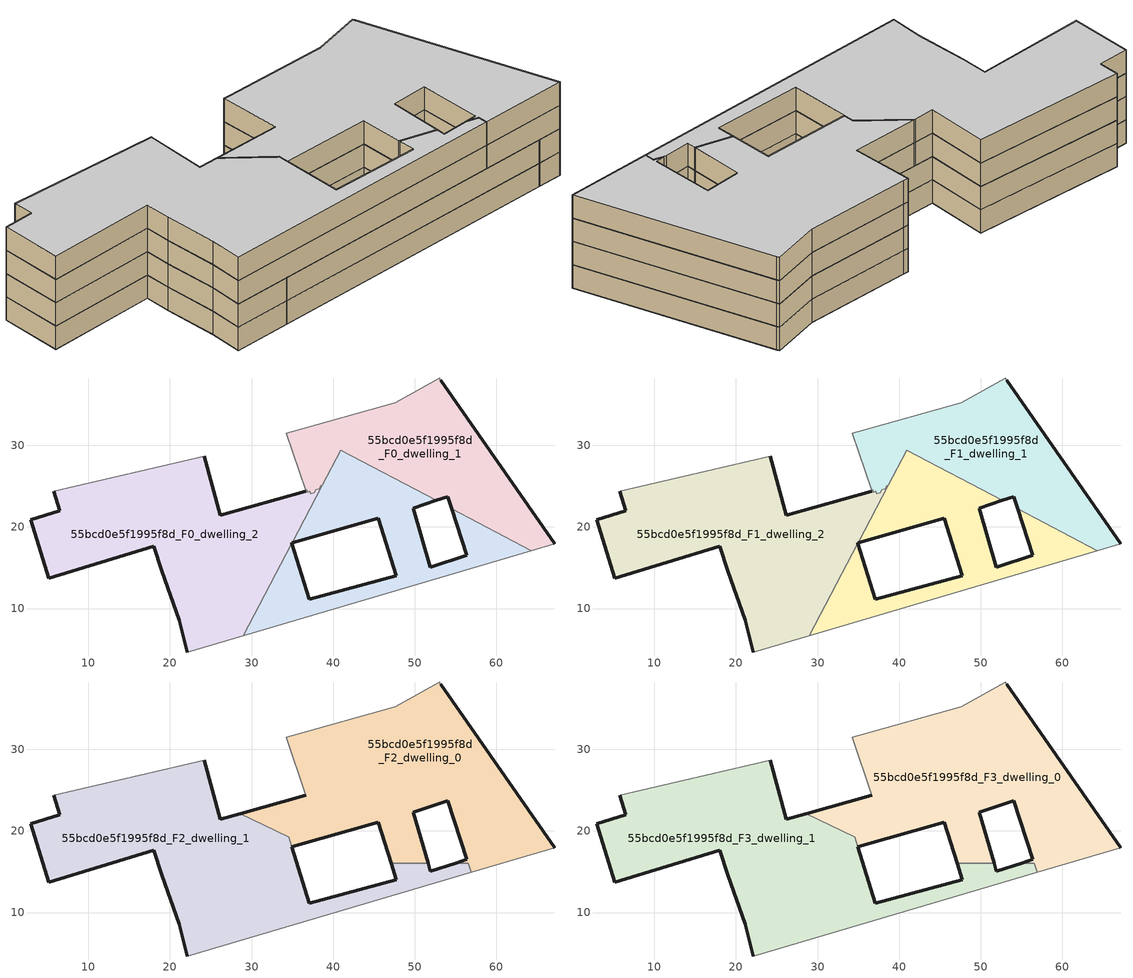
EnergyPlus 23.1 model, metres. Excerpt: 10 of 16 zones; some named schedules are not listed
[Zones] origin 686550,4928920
55bcd0e5f1995f8d_F0_dwelling_0
 floor ground (EU_floor_Construction): 64.3,17.1 54.51,22.25 56.38,16.51 51.91,15.06 49.81,22.3 52.62,23.25 40.94,29.41 34.96,18.09 45.49,21.05 47.73,14.04 37.06,11.13 34.92,18.01 28.95,6.69 z0
 wall outside (EU_wall_Construction): 52.62,23.25 49.81,22.3 51.91,15.06 56.38,16.51 54.51,22.25 / 34.92,18.01 37.06,11.13 47.73,14.04 45.49,21.05 34.96,18.09 z0:3
 wall adiabatic (EU_wall_Construction): 64.3,17.1 28.95,6.69 z0:3
 wall to 55bcd0e5f1995f8d_F0_dwelling_1 (EU_wall_Construction): 54.51,22.25 64.3,17.1 / 38.67,25.11 40.94,29.41 52.62,23.25 z0:3
 wall to 55bcd0e5f1995f8d_F0_dwelling_2 (EU_wall_Construction): 28.95,6.69 34.92,18.01 / 34.96,18.09 38.67,25.11 z0:3
55bcd0e5f1995f8d_F0_dwelling_1
 floor ground (EU_floor_Construction): 67.15,17.94 53.16,38.01 52.98,38.26 47.61,35.21 34.92,31.68 34.22,31.49 36.62,24.53 36.76,24.57 36.86,24.29 37.15,24.37 37.24,24.09 37.69,24.21 37.88,24.58 38.28,24.69 38.47,25.05 38.67,25.11 40.94,29.41 52.62,23.25 54.03,23.73 54.51,22.25 64.3,17.1 z0
 wall outside (EU_wall_Construction): 54.51,22.25 54.03,23.73 52.62,23.25 / 53.16,38.01 67.15,17.94 z0:3
 wall adiabatic (EU_wall_Construction): 38.47,25.05 38.28,24.69 37.88,24.58 / 36.62,24.53 34.22,31.49 34.92,31.68 47.61,35.21 52.98,38.26 53.16,38.01 / 67.15,17.94 64.3,17.1 z0:3
 wall to 55bcd0e5f1995f8d_F0_dwelling_2 (EU_wall_Construction): 38.67,25.11 38.47,25.05 / 37.88,24.58 37.69,24.21 37.24,24.09 37.15,24.37 36.86,24.29 36.76,24.57 36.62,24.53 z0:3
55bcd0e5f1995f8d_F0_dwelling_2
 floor ground (EU_floor_Construction): 28.95,6.69 34.92,18.01 34.91,18.07 34.96,18.09 38.67,25.11 38.47,25.05 38.28,24.69 37.88,24.58 37.69,24.21 37.24,24.09 37.15,24.37 36.86,24.29 36.76,24.57 36.62,24.53 36.67,24.39 26.18,21.42 24.19,28.7 5.77,24.36 6.49,22.01 2.94,20.91 5.15,13.7 18.04,17.66 18.96,14.62 21.14,8.58 22.15,4.68 z0
 wall outside (EU_wall_Construction): 34.96,18.09 34.91,18.07 34.92,18.01 / 22.15,4.68 21.14,8.58 18.96,14.62 18.04,17.66 5.15,13.7 2.94,20.91 6.49,22.01 5.77,24.36 / 24.19,28.7 26.18,21.42 36.67,24.39 z0:3
 wall adiabatic (EU_wall_Construction): 37.88,24.58 38.28,24.69 38.47,25.05 / 28.95,6.69 22.15,4.68 / 5.77,24.36 24.19,28.7 / 36.67,24.39 36.62,24.53 z0:3
55bcd0e5f1995f8d_F1_dwelling_0
 floor to 55bcd0e5f1995f8d_F0_dwelling_0 (EU_floor_Construction): 64.3,17.1 54.51,22.25 56.38,16.51 51.91,15.06 49.81,22.3 52.62,23.25 40.94,29.41 34.96,18.09 45.49,21.05 47.73,14.04 37.06,11.13 34.92,18.01 28.95,6.69 z3
 wall outside (EU_wall_Construction): 52.62,23.25 49.81,22.3 51.91,15.06 56.38,16.51 54.51,22.25 / 34.92,18.01 37.06,11.13 47.73,14.04 45.49,21.05 34.96,18.09 z3:6
 wall adiabatic (EU_wall_Construction): 64.3,17.1 28.95,6.69 z3:6
 wall to 55bcd0e5f1995f8d_F1_dwelling_1 (EU_wall_Construction): 54.51,22.25 64.3,17.1 / 38.67,25.11 40.94,29.41 52.62,23.25 z3:6
 wall to 55bcd0e5f1995f8d_F1_dwelling_2 (EU_wall_Construction): 28.95,6.69 34.92,18.01 / 34.96,18.09 38.67,25.11 z3:6
55bcd0e5f1995f8d_F1_dwelling_1
 floor to 55bcd0e5f1995f8d_F0_dwelling_1 (EU_floor_Construction): 67.15,17.94 53.16,38.01 52.98,38.26 47.61,35.21 34.92,31.68 34.22,31.49 36.62,24.53 36.76,24.57 36.86,24.29 37.15,24.37 37.24,24.09 37.69,24.21 37.88,24.58 38.28,24.69 38.47,25.05 38.67,25.11 40.94,29.41 52.62,23.25 54.03,23.73 54.51,22.25 64.3,17.1 z3
 wall outside (EU_wall_Construction): 54.51,22.25 54.03,23.73 52.62,23.25 / 53.16,38.01 67.15,17.94 z3:6
 wall adiabatic (EU_wall_Construction): 38.47,25.05 38.28,24.69 37.88,24.58 / 36.62,24.53 34.22,31.49 34.92,31.68 47.61,35.21 52.98,38.26 53.16,38.01 / 67.15,17.94 64.3,17.1 z3:6
 wall to 55bcd0e5f1995f8d_F1_dwelling_2 (EU_wall_Construction): 38.67,25.11 38.47,25.05 / 37.88,24.58 37.69,24.21 37.24,24.09 37.15,24.37 36.86,24.29 36.76,24.57 36.62,24.53 z3:6
55bcd0e5f1995f8d_F1_dwelling_2
 floor to 55bcd0e5f1995f8d_F0_dwelling_2 (EU_floor_Construction): 28.95,6.69 34.92,18.01 34.9,18.07 34.96,18.09 38.67,25.11 38.47,25.05 38.28,24.69 37.88,24.58 37.69,24.21 37.24,24.09 37.15,24.37 36.86,24.29 36.76,24.57 36.62,24.53 36.67,24.39 26.17,21.42 24.19,28.7 5.76,24.36 6.49,22.01 2.94,20.91 5.15,13.7 18.03,17.66 18.96,14.62 21.13,8.58 22.15,4.68 z3
 wall outside (EU_wall_Construction): 34.96,18.09 34.91,18.07 34.92,18.01 / 22.15,4.68 21.14,8.58 18.96,14.62 18.04,17.66 5.15,13.7 2.94,20.91 6.49,22.01 5.77,24.36 / 24.19,28.7 26.18,21.42 36.67,24.39 z3:6
 wall adiabatic (EU_wall_Construction): 37.88,24.58 38.28,24.69 38.47,25.05 / 28.95,6.69 22.15,4.68 / 5.77,24.36 24.19,28.7 / 36.67,24.39 36.62,24.53 z3:6
55bcd0e5f1995f8d_F2_dwelling_0
 floor to 55bcd0e5f1995f8d_F1_dwelling_0 (EU_floor_Construction): 51.62,16.07 49.81,22.3 52.62,23.25 40.94,29.41 34.96,18.09 45.49,21.05 47.08,16.07 z6; 64.3,17.1 54.51,22.25 56.38,16.51 55.04,16.07 56.52,16.07 56.9,14.92 z6
 floor to 55bcd0e5f1995f8d_F1_dwelling_1 (EU_floor_Construction): 67.15,17.94 53.16,38.01 52.98,38.26 47.61,35.21 34.92,31.68 34.22,31.49 36.62,24.53 36.76,24.57 36.86,24.29 37.15,24.37 37.24,24.09 37.69,24.21 37.88,24.58 38.28,24.69 38.47,25.05 38.67,25.11 40.94,29.41 52.62,23.25 54.03,23.73 54.51,22.25 64.3,17.1 z6
 floor to 55bcd0e5f1995f8d_F1_dwelling_2 (EU_floor_Construction): 34.96,18.09 38.67,25.11 38.47,25.05 38.28,24.69 37.88,24.58 37.69,24.21 37.24,24.09 37.15,24.37 36.86,24.29 36.76,24.57 36.62,24.53 36.67,24.39 28.58,22.1 34.53,19.29 34.9,18.07 z6
 wall outside (EU_wall_Construction): 55.04,16.07 56.38,16.51 54.03,23.73 49.81,22.3 51.62,16.07 / 47.08,16.07 45.49,21.05 34.91,18.07 / 28.58,22.1 36.67,24.39 / 53.16,38.01 67.15,17.94 z6:9
 wall adiabatic (EU_wall_Construction): 36.67,24.39 34.22,31.49 34.92,31.68 47.61,35.21 52.98,38.26 53.16,38.01 / 67.15,17.94 56.9,14.92 z6:9
 wall to 55bcd0e5f1995f8d_F2_dwelling_1 (EU_wall_Construction): 51.62,16.07 47.08,16.07 / 34.9,18.07 34.53,19.29 / 56.9,14.92 56.52,16.07 55.03,16.07 / 34.52,19.29 28.58,22.1 z6:9
55bcd0e5f1995f8d_F2_dwelling_1
 floor to 55bcd0e5f1995f8d_F1_dwelling_0 (EU_floor_Construction): 56.9,14.92 56.52,16.07 55.04,16.07 51.91,15.06 51.62,16.07 47.08,16.07 47.73,14.04 37.06,11.13 34.92,18.01 28.96,6.69 z6
 floor to 55bcd0e5f1995f8d_F1_dwelling_2 (EU_floor_Construction): 28.96,6.69 34.92,18.01 34.52,19.29 28.58,22.1 26.17,21.42 24.19,28.7 5.76,24.36 6.49,22.01 2.94,20.91 5.15,13.7 18.03,17.66 18.96,14.62 21.13,8.58 22.15,4.68 z6
 wall outside (EU_wall_Construction): 51.62,16.07 51.91,15.06 55.04,16.07 / 22.15,4.68 21.14,8.58 18.96,14.62 18.04,17.66 5.15,13.7 2.94,20.91 6.49,22.01 5.77,24.36 / 24.19,28.7 26.18,21.42 28.58,22.1 / 34.91,18.07 37.06,11.13 47.73,14.04 47.08,16.07 z6:9
 wall adiabatic (EU_wall_Construction): 56.9,14.92 22.15,4.68 / 5.77,24.36 24.19,28.7 z6:9
55bcd0e5f1995f8d_F3_dwelling_0
 floor to 55bcd0e5f1995f8d_F2_dwelling_0 (EU_floor_Construction): 67.15,17.94 53.16,38.01 52.98,38.26 47.61,35.21 34.92,31.68 34.22,31.49 36.67,24.39 28.58,22.1 34.53,19.29 34.9,18.07 45.49,21.05 47.08,16.07 51.62,16.07 49.81,22.3 54.03,23.73 56.38,16.51 55.03,16.07 56.52,16.07 56.9,14.92 z9
 wall outside (EU_wall_Construction): 55.04,16.07 56.38,16.51 54.03,23.73 49.81,22.3 51.62,16.07 / 47.08,16.07 45.49,21.05 34.91,18.07 / 28.58,22.1 36.67,24.39 / 53.16,38.01 67.15,17.94 z9:12
 wall adiabatic (EU_wall_Construction): 36.67,24.39 34.22,31.49 34.92,31.68 47.61,35.21 52.98,38.26 53.16,38.01 / 67.15,17.94 56.9,14.92 z9:12
 wall to 55bcd0e5f1995f8d_F3_dwelling_1 (EU_wall_Construction): 51.62,16.07 47.08,16.07 / 34.9,18.07 34.53,19.29 / 56.9,14.92 56.52,16.07 55.03,16.07 / 34.52,19.29 28.58,22.1 z9:12
 ceiling to 55bcd0e5f1995f8d_F4_dwelling_0 (EU_floor_Construction): 53.16,38.01 67.15,17.94 56.9,14.92 56.52,16.07 55.03,16.07 56.38,16.51 54.03,23.73 49.81,22.3 51.62,16.07 47.08,16.07 45.49,21.05 34.9,18.07 34.53,19.29 28.58,22.1 36.67,24.39 34.22,31.49 34.92,31.68 47.61,35.21 52.98,38.26 z12
55bcd0e5f1995f8d_F3_dwelling_1
 floor to 55bcd0e5f1995f8d_F2_dwelling_1 (EU_floor_Construction): 56.9,14.92 56.52,16.07 55.03,16.07 51.91,15.06 51.62,16.07 47.08,16.07 47.73,14.04 37.06,11.13 34.52,19.29 28.58,22.1 26.17,21.42 24.19,28.7 5.76,24.36 6.49,22.01 2.94,20.91 5.15,13.7 18.03,17.66 18.96,14.62 21.13,8.58 22.15,4.68 z9
 wall outside (EU_wall_Construction): 51.62,16.07 51.91,15.06 55.04,16.07 / 22.15,4.68 21.14,8.58 18.96,14.62 18.04,17.66 5.15,13.7 2.94,20.91 6.49,22.01 5.77,24.36 / 24.19,28.7 26.18,21.42 28.58,22.1 / 34.91,18.07 37.06,11.13 47.73,14.04 47.08,16.07 z9:12
 wall adiabatic (EU_wall_Construction): 56.9,14.92 22.15,4.68 / 5.77,24.36 24.19,28.7 z9:12
 ceiling to 55bcd0e5f1995f8d_F4_dwelling_1 (EU_floor_Construction): 56.52,16.07 56.9,14.92 22.15,4.68 21.13,8.58 18.96,14.62 18.03,17.66 5.15,13.7 2.94,20.91 6.49,22.01 5.76,24.36 24.19,28.7 26.17,21.42 28.58,22.1 34.52,19.29 37.06,11.13 47.73,14.04 47.08,16.07 51.62,16.07 51.91,15.06 55.03,16.07 z12
[Building]
EU S2 Campaign: North Axis=0; Terrain=City; Solar Distribution=FullExterior
[Site:Location]
Bologna: Latitude=44.5; Longitude=11.25; Time Zone=1; Elevation=37
[SizingPeriod:WeatherFileDays]
AnnualSizingPeriod: Begin Month=1; Begin Day of Month=1; End Month=12; End Day of Month=31; Day of Week for Start Day=Monday; Use Weather File Daylight Saving Period=No; Use Weather File Rain and Snow Indicators=No
[MATERIAL]
EU_InternalMass_Material: Roughness=MediumRough; Thickness=0.1; Conductivity=1; Density=1800; Specific Heat=900; Thermal Absorptance=0.9; Solar Absorptance=0.7; Visible Absorptance=0.7
[MATERIAL:NOMASS] Roughness=MediumRough; Thermal Absorptance=0.9; Solar Absorptance=0.7; Visible Absorptance=0.7
Name | Thermal Resistance
EU_wall_NoMass | 0.905828
EU_floor_NoMass | 0.67114
[CONSTRUCTION]
EU_wall_Construction: EU_wall_NoMass
EU_floor_Construction: EU_floor_NoMass
EU_InternalMass_Construction: EU_InternalMass_Material
[ZONE] Type=1; Multiplier=1; Ceiling Height=autocalculate; Floor Area=autocalculate; Part of Total Floor Area=Yes
Name | Volume
55bcd0e5f1995f8d_F0_dwelling_0; 55bcd0e5f1995f8d_F1_dwelling_0 | 675.452
55bcd0e5f1995f8d_F2_dwelling_0 | 1308.24
55bcd0e5f1995f8d_F3_dwelling_0 | 1308.26
55bcd0e5f1995f8d_F0_dwelling_1; 55bcd0e5f1995f8d_F1_dwelling_1 | 805.354
55bcd0e5f1995f8d_F2_dwelling_1 | 1393.41
55bcd0e5f1995f8d_F3_dwelling_1 | 1393.38
55bcd0e5f1995f8d_F0_dwelling_2 | 1220.93
55bcd0e5f1995f8d_F1_dwelling_2 | 1220.94
[INTERNALMASS] Construction=EU_InternalMass_Construction
Name | Zone or ZoneList | Surface Area
55bcd0e5f1995f8d_F0_dwelling_0_EU_InternalMass | 55bcd0e5f1995f8d_F0_dwelling_0 | 225.151
55bcd0e5f1995f8d_F0_dwelling_1_EU_InternalMass | 55bcd0e5f1995f8d_F0_dwelling_1 | 268.449
55bcd0e5f1995f8d_F0_dwelling_2_EU_InternalMass | 55bcd0e5f1995f8d_F0_dwelling_2 | 406.979
55bcd0e5f1995f8d_F1_dwelling_0_EU_InternalMass | 55bcd0e5f1995f8d_F1_dwelling_0 | 225.151
55bcd0e5f1995f8d_F1_dwelling_1_EU_InternalMass | 55bcd0e5f1995f8d_F1_dwelling_1 | 268.449
55bcd0e5f1995f8d_F1_dwelling_2_EU_InternalMass | 55bcd0e5f1995f8d_F1_dwelling_2 | 406.979
55bcd0e5f1995f8d_F2_dwelling_0_EU_InternalMass | 55bcd0e5f1995f8d_F2_dwelling_0 | 436.086
55bcd0e5f1995f8d_F2_dwelling_1_EU_InternalMass | 55bcd0e5f1995f8d_F2_dwelling_1 | 464.473
55bcd0e5f1995f8d_F3_dwelling_0_EU_InternalMass | 55bcd0e5f1995f8d_F3_dwelling_0 | 436.086
55bcd0e5f1995f8d_F3_dwelling_1_EU_InternalMass | 55bcd0e5f1995f8d_F3_dwelling_1 | 464.473
[OTHEREQUIPMENT] Fuel Type=Electricity; Design Level Calculation Method=Watts/Area; Power per Zone Floor Area=1; Fraction Latent=0; Fraction Radiant=0; Fraction Lost=0; Carbon Dioxide Generation Rate=0; EndUse Subcategory=EU_Step8_InternalGains
Name | Zone or ZoneList or Space or SpaceList | Schedule
EU_Step8_InternalGain_55bcd0e5f1995f8d_F0_dwelling_0_f000 | 55bcd0e5f1995f8d_F0_dwelling_0 | EU_Step8_GainSchedule_55bcd0e5f1995f8d_F0_dwelling_0_f000
EU_Step8_InternalGain_55bcd0e5f1995f8d_F0_dwelling_1_f000 | 55bcd0e5f1995f8d_F0_dwelling_1 | EU_Step8_GainSchedule_55bcd0e5f1995f8d_F0_dwelling_1_f000
EU_Step8_InternalGain_55bcd0e5f1995f8d_F0_dwelling_2_f000 | 55bcd0e5f1995f8d_F0_dwelling_2 | EU_Step8_GainSchedule_55bcd0e5f1995f8d_F0_dwelling_2_f000
EU_Step8_InternalGain_55bcd0e5f1995f8d_F1_dwelling_0_f000 | 55bcd0e5f1995f8d_F1_dwelling_0 | EU_Step8_GainSchedule_55bcd0e5f1995f8d_F1_dwelling_0_f000
EU_Step8_InternalGain_55bcd0e5f1995f8d_F1_dwelling_1_f000 | 55bcd0e5f1995f8d_F1_dwelling_1 | EU_Step8_GainSchedule_55bcd0e5f1995f8d_F1_dwelling_1_f000
EU_Step8_InternalGain_55bcd0e5f1995f8d_F1_dwelling_2_f000 | 55bcd0e5f1995f8d_F1_dwelling_2 | EU_Step8_GainSchedule_55bcd0e5f1995f8d_F1_dwelling_2_f000
EU_Step8_InternalGain_55bcd0e5f1995f8d_F2_dwelling_0_f000 | 55bcd0e5f1995f8d_F2_dwelling_0 | EU_Step8_GainSchedule_55bcd0e5f1995f8d_F2_dwelling_0_f000
EU_Step8_InternalGain_55bcd0e5f1995f8d_F2_dwelling_1_f000 | 55bcd0e5f1995f8d_F2_dwelling_1 | EU_Step8_GainSchedule_55bcd0e5f1995f8d_F2_dwelling_1_f000
EU_Step8_InternalGain_55bcd0e5f1995f8d_F3_dwelling_0_f000 | 55bcd0e5f1995f8d_F3_dwelling_0 | EU_Step8_GainSchedule_55bcd0e5f1995f8d_F3_dwelling_0_f000
EU_Step8_InternalGain_55bcd0e5f1995f8d_F3_dwelling_1_f000 | 55bcd0e5f1995f8d_F3_dwelling_1 | EU_Step8_GainSchedule_55bcd0e5f1995f8d_F3_dwelling_1_f000
[ZONEVENTILATION:DESIGNFLOWRATE] Schedule=EU_AlwaysOn; Design Flow Rate Calculation Method=AirChanges/Hour; Air Changes per Hour=0.73129; Ventilation Type=Natural; Fan Pressure Rise=0; Fan Total Efficiency=1; Constant Term Coefficient=1; Temperature Term Coefficient=0; Velocity Term Coefficient=0; Velocity Squared Term Coefficient=0; Minimum Indoor Temperature=-100; Maximum Indoor Temperature=100; Delta Temperature=-100; Minimum Outdoor Temperature=-100; Maximum Outdoor Temperature=100; Maximum Wind Speed=40
Name | Zone or ZoneList or Space or SpaceList
EU_ConstantAir_55bcd0e5f1995f8d_F0_dwelling_0 | 55bcd0e5f1995f8d_F0_dwelling_0
EU_ConstantAir_55bcd0e5f1995f8d_F0_dwelling_1 | 55bcd0e5f1995f8d_F0_dwelling_1
EU_ConstantAir_55bcd0e5f1995f8d_F0_dwelling_2 | 55bcd0e5f1995f8d_F0_dwelling_2
EU_ConstantAir_55bcd0e5f1995f8d_F1_dwelling_0 | 55bcd0e5f1995f8d_F1_dwelling_0
EU_ConstantAir_55bcd0e5f1995f8d_F1_dwelling_1 | 55bcd0e5f1995f8d_F1_dwelling_1
EU_ConstantAir_55bcd0e5f1995f8d_F1_dwelling_2 | 55bcd0e5f1995f8d_F1_dwelling_2
EU_ConstantAir_55bcd0e5f1995f8d_F2_dwelling_0 | 55bcd0e5f1995f8d_F2_dwelling_0
EU_ConstantAir_55bcd0e5f1995f8d_F2_dwelling_1 | 55bcd0e5f1995f8d_F2_dwelling_1
EU_ConstantAir_55bcd0e5f1995f8d_F3_dwelling_0 | 55bcd0e5f1995f8d_F3_dwelling_0
EU_ConstantAir_55bcd0e5f1995f8d_F3_dwelling_1 | 55bcd0e5f1995f8d_F3_dwelling_1
[HVACTEMPLATE:THERMOSTAT] Constant Heating Setpoint=20; Constant Cooling Setpoint=50
EU_HeatOnly_55bcd0e5f1995f8d_F0_dwelling_0; EU_HeatOnly_55bcd0e5f1995f8d_F0_dwelling_1; EU_HeatOnly_55bcd0e5f1995f8d_F0_dwelling_2; EU_HeatOnly_55bcd0e5f1995f8d_F1_dwelling_0; EU_HeatOnly_55bcd0e5f1995f8d_F1_dwelling_1; EU_HeatOnly_55bcd0e5f1995f8d_F1_dwelling_2; EU_HeatOnly_55bcd0e5f1995f8d_F2_dwelling_0; EU_HeatOnly_55bcd0e5f1995f8d_F2_dwelling_1; EU_HeatOnly_55bcd0e5f1995f8d_F3_dwelling_0; EU_HeatOnly_55bcd0e5f1995f8d_F3_dwelling_1; EU_HeatOnly_55bcd0e5f1995f8d_F4_dwelling_0; EU_HeatOnly_55bcd0e5f1995f8d_F4_dwelling_1; EU_HeatOnly_55bcd0e5f1995f8d_F5_dwelling_0; EU_HeatOnly_55bcd0e5f1995f8d_F5_dwelling_1; EU_HeatOnly_55bcd0e5f1995f8d_F6_dwelling_0; EU_HeatOnly_55bcd0e5f1995f8d_F6_dwelling_1
[HVACTEMPLATE:ZONE:IDEALLOADSAIRSYSTEM] System Availability Schedule=EU_AlwaysOn; Maximum Heating Supply Air Temperature=50; Minimum Cooling Supply Air Temperature=13; Maximum Heating Supply Air Humidity Ratio=0.0156; Minimum Cooling Supply Air Humidity Ratio=0.0077; Heating Limit=NoLimit; Cooling Limit=NoLimit; Heating Availability Schedule=EU_AlwaysOn; Cooling Availability Schedule=EU_CoolingOff; Dehumidification Control Type=ConstantSensibleHeatRatio; Cooling Sensible Heat Ratio=0.7; Dehumidification Setpoint=60; Humidification Control Type=None; Humidification Setpoint=30; Outdoor Air Method=None; Outdoor Air Flow Rate per Person=0.00944; Outdoor Air Flow Rate per Zone Floor Area=0; Outdoor Air Flow Rate per Zone=0; Demand Controlled Ventilation Type=None; Outdoor Air Economizer Type=NoEconomizer; Heat Recovery Type=None; Sensible Heat Recovery Effectiveness=0.7; Latent Heat Recovery Effectiveness=0.65
Name | Template Thermostat
55bcd0e5f1995f8d_F0_dwelling_0 | EU_HeatOnly_55bcd0e5f1995f8d_F0_dwelling_0
55bcd0e5f1995f8d_F0_dwelling_1 | EU_HeatOnly_55bcd0e5f1995f8d_F0_dwelling_1
55bcd0e5f1995f8d_F0_dwelling_2 | EU_HeatOnly_55bcd0e5f1995f8d_F0_dwelling_2
55bcd0e5f1995f8d_F1_dwelling_0 | EU_HeatOnly_55bcd0e5f1995f8d_F1_dwelling_0
55bcd0e5f1995f8d_F1_dwelling_1 | EU_HeatOnly_55bcd0e5f1995f8d_F1_dwelling_1
55bcd0e5f1995f8d_F1_dwelling_2 | EU_HeatOnly_55bcd0e5f1995f8d_F1_dwelling_2
55bcd0e5f1995f8d_F2_dwelling_0 | EU_HeatOnly_55bcd0e5f1995f8d_F2_dwelling_0
55bcd0e5f1995f8d_F2_dwelling_1 | EU_HeatOnly_55bcd0e5f1995f8d_F2_dwelling_1
55bcd0e5f1995f8d_F3_dwelling_0 | EU_HeatOnly_55bcd0e5f1995f8d_F3_dwelling_0
55bcd0e5f1995f8d_F3_dwelling_1 | EU_HeatOnly_55bcd0e5f1995f8d_F3_dwelling_1
[SIZING:ZONE] Zone Cooling Design Supply Air Temperature Input Method=SupplyAirTemperature; Zone Cooling Design Supply Air Temperature=13; Zone Heating Design Supply Air Temperature Input Method=SupplyAirTemperature; Zone Heating Design Supply Air Temperature=50; Zone Cooling Design Supply Air Humidity Ratio=0.008; Zone Heating Design Supply Air Humidity Ratio=0.008; Cooling Design Air Flow Method=DesignDay; Cooling Design Air Flow Rate=0; Cooling Minimum Air Flow per Zone Floor Area=0.000762; Cooling Minimum Air Flow=0; Cooling Minimum Air Flow Fraction=0.2; Heating Design Air Flow Method=DesignDay; Heating Design Air Flow Rate=0; Heating Maximum Air Flow per Zone Floor Area=0.002032; Heating Maximum Air Flow=0.141576; Heating Maximum Air Flow Fraction=0.3; Account for Dedicated Outdoor Air System=No; Dedicated Outdoor Air System Control Strategy=NeutralSupplyAir; Dedicated Outdoor Air Low Setpoint Temperature for Design=autosize; Dedicated Outdoor Air High Setpoint Temperature for Design=autosize; Zone Load Sizing Method=Sensible Load Only No Latent Load; Zone Latent Cooling Design Supply Air Humidity Ratio Input Method=HumidityRatioDifference; Zone Cooling Design Supply Air Humidity Ratio Difference=0.005; Zone Latent Heating Design Supply Air Humidity Ratio Input Method=HumidityRatioDifference; Zone Humidification Design Supply Air Humidity Ratio Difference=0.005
55bcd0e5f1995f8d_F0_dwelling_0; 55bcd0e5f1995f8d_F0_dwelling_1; 55bcd0e5f1995f8d_F0_dwelling_2; 55bcd0e5f1995f8d_F1_dwelling_0; 55bcd0e5f1995f8d_F1_dwelling_1; 55bcd0e5f1995f8d_F1_dwelling_2
